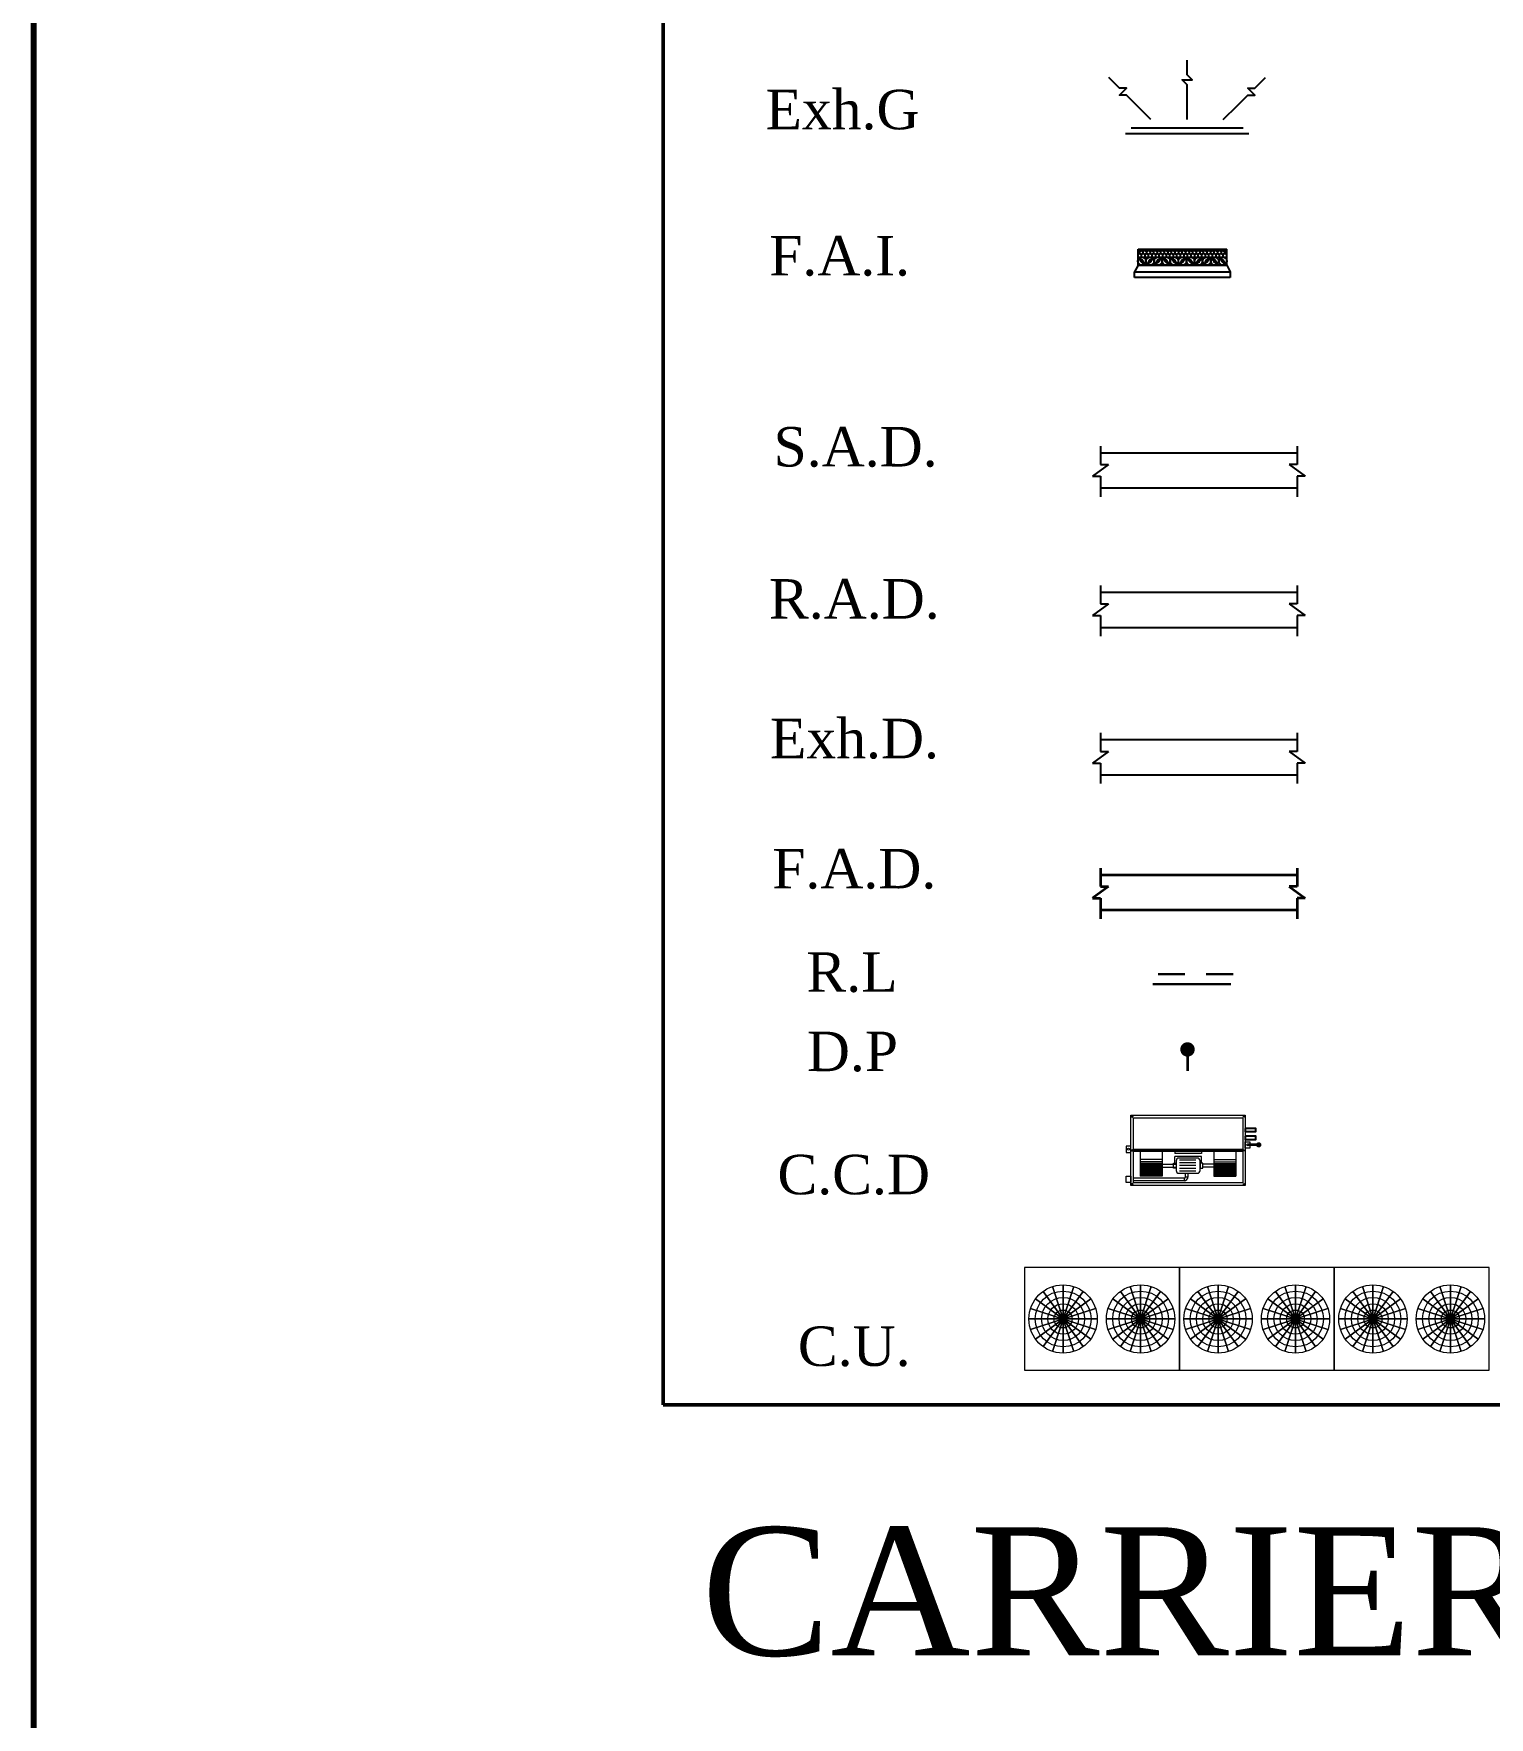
# Model space of a CAD drawing. Extents: x 847 to 949, y 444 to 823.
# Drawn here: x 926.77 to 933.58, y 487.11 to 495 of the extents above; entities that cross this region are included whole.
import ezdxf

# ---------------------------------------------------------------- set-up
doc = ezdxf.new("R2010")
doc.units = 0
doc.header["$MEASUREMENT"] = 0
for name, pattern in [('DASHDOT', [25.4, 12.7, -6.35, 0, -6.35]), ('DASHED', [19.05, 12.7, -6.35]), ('HIDDEN', [0.375, 0.25, -0.125]), ('HIDDEN-Z', [3, 2, -1])]:
    doc.linetypes.add(name, pattern=pattern)
doc.layers.get('0').update_dxf_attribs({"linetype": 'CONTINUOUS', "lineweight": 30})
for name, color, linetype in [('01_AC-EQUIP', 206, 'CONTINUOUS'), ('03_AC-S.DUCT', 5, 'CONTINUOUS'), ('04_AC-R.DUCT', 6, 'CONTINUOUS'), ('AC-GRILLES', 2, 'CONTINUOUS'), ('AC.EQUIPMENT', 31, 'CONTINUOUS'), ('M-CH-WP-R', 40, 'HIDDEN-Z'), ('M-CH-WP-S', 142, 'CONTINUOUS'), ('S-DUCT', 4, 'CONTINUOUS')]:
    doc.layers.add(name, color=color, linetype=linetype)
for name, color, linetype, lineweight in [('04-AC_F.A.DUCT', 4, 'CONTINUOUS', 35), ('A-SHEET-2', 1, 'CONTINUOUS', 50), ('AC-TEXT', 15, 'CONTINUOUS', 30), ('AC.REF(R). PIPING', 94, 'DASHED', 30), ('AC.REF(S). PIPING', 3, 'CONTINUOUS', 30), ('AREA', 42, 'CONTINUOUS', 18), ('UG-BORDER', 20, 'CONTINUOUS', 80), ('WIRRING', 252, 'CONTINUOUS', 13)]:
    doc.layers.add(name, color=color, linetype=linetype, lineweight=lineweight)
doc.styles.add('AC', font='romans.shx', dxfattribs={"height": 0.2})

# ---------------------------------------------------------------- blocks, each defined once
blk = doc.blocks.new('ARR03B')
at = {"color": 21}
blk.add_lwpolyline([(0, 0), (-2, 0), (-3.5, 0), (-4, 0.5), (-4, -0.5), (-4.5, 0), (-6, 0)], dxfattribs=at)
blk = doc.blocks.new('A$C41BB26E9')
at = {"layer": 'AC-GRILLES', "color": 6}
for p, q in [((-0.3, 0), (0.3, 0)), ((-0.33, -0.03), (0.33, -0.03))]:
    blk.add_line(p, q, dxfattribs=at)
at = {"layer": 'AC-GRILLES', "color": 6, "extrusion": (0, 0, -1)}
for p, xscale, yscale, zscale, rotation in [((0, 0.0469), -0.0531601422881067, 0.0531601422843551, -0.0531601422881067, 90), ((0.194, 0.0469), 0.0531601422881824, 0.0531601422881824, -0.0531601422850641, 225), ((-0.194, 0.0469), -0.0531601422881824, 0.0531601422843551, -0.0531601422881824, 134.9999999999999)]:
    blk.add_blockref('ARR03B', p, dxfattribs=dict(at, xscale=xscale, yscale=yscale, zscale=zscale, rotation=rotation))
blk = doc.blocks.new('A$C1B2736B6')
at = {"layer": 'S-DUCT', "lineweight": -2}
for points in [[(-0.3438, 0.0632, -0.070676), (-0.3505, 0.0738, -0.070676), (-0.34, 0.067, -0.226676), (-0.3365, 0.0658, -0.226676), (-0.3353, 0.0623, -0.070676), (-0.3286, 0.0518, -0.070676), (-0.3391, 0.0586, -0.477908)], [(-0.3042, 0.0632, -0.477908), (-0.3089, 0.0586, -0.070676), (-0.3195, 0.0518, -0.070676), (-0.3127, 0.0623, -0.477908), (-0.308, 0.067, -0.070676), (-0.2975, 0.0738, -0.070676)], [(-0.2731, 0.0632, -0.477908), (-0.2778, 0.0586, -0.070676), (-0.2884, 0.0518, -0.070676), (-0.2816, 0.0623, -0.477908), (-0.2769, 0.067, -0.070676), (-0.2664, 0.0738, -0.070676)], [(-0.2505, 0.0632, 0.477908), (-0.2458, 0.0586, 0.070676), (-0.2353, 0.0518, 0.070676), (-0.242, 0.0623, 0.477908), (-0.2467, 0.067, 0.070676), (-0.2573, 0.0738, 0.070676)], [(-0.2194, 0.0632, 0.477908), (-0.2147, 0.0586, 0.070676), (-0.2042, 0.0518, 0.070676), (-0.211, 0.0623, 0.477908), (-0.2157, 0.067, 0.070676), (-0.2262, 0.0738, 0.070676)], [(-0.1799, 0.0632, 0.070676), (-0.1731, 0.0738, 0.070676), (-0.1837, 0.067, 0.226676), (-0.1871, 0.0658, 0.226676), (-0.1884, 0.0623, 0.070676), (-0.1951, 0.0518, 0.070676), (-0.1846, 0.0586, 0.477908)], [(-0.1573, 0.0632, -0.070676), (-0.164, 0.0738, -0.070676), (-0.1535, 0.067, -0.226676), (-0.15, 0.0658, -0.226676), (-0.1488, 0.0623, -0.070676), (-0.142, 0.0518, -0.070676), (-0.1526, 0.0586, -0.477908)], [(-0.1177, 0.0632, -0.477908), (-0.1224, 0.0586, -0.070676), (-0.1329, 0.0518, -0.070676), (-0.1262, 0.0623, -0.477908), (-0.1215, 0.067, -0.070676), (-0.1109, 0.0738, -0.070676)], [(-0.0866, 0.0632, -0.477908), (-0.0913, 0.0586, -0.070676), (-0.1018, 0.0518, -0.070676), (-0.0951, 0.0623, -0.477908), (-0.0904, 0.067, -0.070676), (-0.0799, 0.0738, -0.070676)], [(-0.064, 0.0632, 0.477908), (-0.0593, 0.0586, 0.070676), (-0.0488, 0.0518, 0.070676), (-0.0555, 0.0623, 0.477908), (-0.0602, 0.067, 0.070676), (-0.0707, 0.0738, 0.070676)], [(-0.0329, 0.0632, 0.477908), (-0.0282, 0.0586, 0.070676), (-0.0177, 0.0518, 0.070676), (-0.0244, 0.0623, 0.477908), (-0.0291, 0.067, 0.070676), (-0.0397, 0.0738, 0.070676)]]:
    blk.add_hatch(color=4, dxfattribs=at).paths.add_polyline_path(points)
at = {"layer": 'S-DUCT', "color": 4}
for p, q in [((-0.3544, 0.0472), (-0.3544, 0.1088)), ((-0.3493, 0.0996), (-0.3544, 0.1025)), ((-0.3493, 0.0917), (-0.3544, 0.0888)), ((-0.3534, 0.0783), (-0.3544, 0.0789)), ((-0.3544, 0.0783), (-0.0131, 0.0783)), ((-0.3425, 0.1036), (-0.3493, 0.0996)), ((-0.3493, 0.0996), (-0.3493, 0.0917)), ((-0.3425, 0.0878), (-0.3493, 0.0917)), ((-0.3425, 0.0799), (-0.3453, 0.0783)), ((-0.3425, 0.1088), (-0.3425, 0.1036)), ((-0.3357, 0.0996), (-0.3425, 0.1036)), ((-0.3357, 0.0917), (-0.3425, 0.0878)), ((-0.3425, 0.0878), (-0.3425, 0.0799)), ((-0.3397, 0.0783), (-0.3425, 0.0799)), ((-0.3289, 0.1036), (-0.3357, 0.0996)), ((-0.3357, 0.0996), (-0.3357, 0.0917)), ((-0.3289, 0.0878), (-0.3357, 0.0917)), ((-0.3289, 0.0799), (-0.3316, 0.0783)), ((-0.3289, 0.1088), (-0.3289, 0.1036)), ((-0.322, 0.0996), (-0.3289, 0.1036)), ((-0.322, 0.0917), (-0.3289, 0.0878)), ((-0.3289, 0.0878), (-0.3289, 0.0799)), ((-0.3261, 0.0783), (-0.3289, 0.0799)), ((-0.3152, 0.1036), (-0.322, 0.0996)), ((-0.322, 0.0996), (-0.322, 0.0917)), ((-0.3152, 0.0878), (-0.322, 0.0917)), ((-0.3152, 0.0799), (-0.318, 0.0783)), ((-0.3152, 0.1088), (-0.3152, 0.1036)), ((-0.3084, 0.0996), (-0.3152, 0.1036)), ((-0.3084, 0.0917), (-0.3152, 0.0878)), ((-0.3152, 0.0878), (-0.3152, 0.0799)), ((-0.3125, 0.0783), (-0.3152, 0.0799)), ((-0.3016, 0.1036), (-0.3084, 0.0996)), ((-0.3084, 0.0996), (-0.3084, 0.0917)), ((-0.3016, 0.0878), (-0.3084, 0.0917)), ((-0.3016, 0.0799), (-0.3043, 0.0783)), ((-0.3016, 0.1088), (-0.3016, 0.1036)), ((-0.2948, 0.0996), (-0.3016, 0.1036)), ((-0.2948, 0.0917), (-0.3016, 0.0878)), ((-0.3016, 0.0878), (-0.3016, 0.0799)), ((-0.2988, 0.0783), (-0.3016, 0.0799)), ((-0.2879, 0.1036), (-0.2948, 0.0996)), ((-0.2948, 0.0996), (-0.2948, 0.0917)), ((-0.2879, 0.0878), (-0.2948, 0.0917)), ((-0.2879, 0.0799), (-0.2907, 0.0783)), ((-0.2879, 0.1088), (-0.2879, 0.1036)), ((-0.2811, 0.0996), (-0.2879, 0.1036)), ((-0.2811, 0.0917), (-0.2879, 0.0878)), ((-0.2879, 0.0878), (-0.2879, 0.0799)), ((-0.2852, 0.0783), (-0.2879, 0.0799)), ((-0.2743, 0.1036), (-0.2811, 0.0996)), ((-0.2811, 0.0996), (-0.2811, 0.0917)), ((-0.2743, 0.0878), (-0.2811, 0.0917)), ((-0.2743, 0.0799), (-0.2771, 0.0783)), ((-0.2743, 0.1088), (-0.2743, 0.1036)), ((-0.2675, 0.0996), (-0.2743, 0.1036)), ((-0.2675, 0.0917), (-0.2743, 0.0878)), ((-0.2743, 0.0878), (-0.2743, 0.0799)), ((-0.2715, 0.0783), (-0.2743, 0.0799)), ((-0.2607, 0.1036), (-0.2675, 0.0996)), ((-0.2675, 0.0996), (-0.2675, 0.0917)), ((-0.2607, 0.0878), (-0.2675, 0.0917)), ((-0.2607, 0.0799), (-0.2634, 0.0783)), ((-0.2607, 0.1088), (-0.2607, 0.1036)), ((-0.2538, 0.0996), (-0.2607, 0.1036)), ((-0.2538, 0.0917), (-0.2607, 0.0878)), ((-0.2607, 0.0878), (-0.2607, 0.0799)), ((-0.2579, 0.0783), (-0.2607, 0.0799)), ((-0.247, 0.1036), (-0.2538, 0.0996)), ((-0.2538, 0.0996), (-0.2538, 0.0917)), ((-0.247, 0.0878), (-0.2538, 0.0917)), ((-0.247, 0.0799), (-0.2498, 0.0783)), ((-0.247, 0.1088), (-0.247, 0.1036)), ((-0.2402, 0.0996), (-0.247, 0.1036)), ((-0.2402, 0.0917), (-0.247, 0.0878)), ((-0.247, 0.0878), (-0.247, 0.0799)), ((-0.2443, 0.0783), (-0.247, 0.0799)), ((-0.2334, 0.1036), (-0.2402, 0.0996)), ((-0.2402, 0.0996), (-0.2402, 0.0917)), ((-0.2334, 0.0878), (-0.2402, 0.0917)), ((-0.2334, 0.0799), (-0.2361, 0.0783)), ((-0.2334, 0.1088), (-0.2334, 0.1036)), ((-0.2266, 0.0996), (-0.2334, 0.1036)), ((-0.2266, 0.0917), (-0.2334, 0.0878)), ((-0.2334, 0.0878), (-0.2334, 0.0799)), ((-0.2306, 0.0783), (-0.2334, 0.0799)), ((-0.2197, 0.1036), (-0.2266, 0.0996)), ((-0.2266, 0.0996), (-0.2266, 0.0917)), ((-0.2197, 0.0878), (-0.2266, 0.0917)), ((-0.2197, 0.0799), (-0.2225, 0.0783)), ((-0.2197, 0.1088), (-0.2197, 0.1036)), ((-0.2129, 0.0996), (-0.2197, 0.1036)), ((-0.2129, 0.0917), (-0.2197, 0.0878)), ((-0.2197, 0.0878), (-0.2197, 0.0799)), ((-0.217, 0.0783), (-0.2197, 0.0799)), ((-0.2061, 0.1036), (-0.2129, 0.0996)), ((-0.2129, 0.0996), (-0.2129, 0.0917)), ((-0.2061, 0.0878), (-0.2129, 0.0917)), ((-0.2061, 0.0799), (-0.2089, 0.0783)), ((-0.2061, 0.1088), (-0.2061, 0.1036)), ((-0.1993, 0.0996), (-0.2061, 0.1036)), ((-0.1993, 0.0917), (-0.2061, 0.0878)), ((-0.2061, 0.0878), (-0.2061, 0.0799)), ((-0.2033, 0.0783), (-0.2061, 0.0799)), ((-0.1925, 0.1036), (-0.1993, 0.0996)), ((-0.1993, 0.0996), (-0.1993, 0.0917)), ((-0.1925, 0.0878), (-0.1993, 0.0917)), ((-0.1925, 0.0799), (-0.1952, 0.0783)), ((-0.1925, 0.1088), (-0.1925, 0.1036)), ((-0.1856, 0.0996), (-0.1925, 0.1036)), ((-0.1856, 0.0917), (-0.1925, 0.0878)), ((-0.1925, 0.0878), (-0.1925, 0.0799)), ((-0.1897, 0.0783), (-0.1925, 0.0799)), ((-0.1788, 0.1036), (-0.1856, 0.0996)), ((-0.1856, 0.0996), (-0.1856, 0.0917)), ((-0.1788, 0.0878), (-0.1856, 0.0917)), ((-0.1788, 0.0799), (-0.1816, 0.0783)), ((-0.1788, 0.1088), (-0.1788, 0.1036)), ((-0.172, 0.0996), (-0.1788, 0.1036)), ((-0.172, 0.0917), (-0.1788, 0.0878)), ((-0.1788, 0.0878), (-0.1788, 0.0799)), ((-0.1761, 0.0783), (-0.1788, 0.0799)), ((-0.1652, 0.1036), (-0.172, 0.0996)), ((-0.172, 0.0996), (-0.172, 0.0917)), ((-0.1652, 0.0878), (-0.172, 0.0917)), ((-0.1652, 0.0799), (-0.1679, 0.0783)), ((-0.1652, 0.1088), (-0.1652, 0.1036)), ((-0.1584, 0.0996), (-0.1652, 0.1036)), ((-0.1584, 0.0917), (-0.1652, 0.0878)), ((-0.1652, 0.0878), (-0.1652, 0.0799)), ((-0.1624, 0.0783), (-0.1652, 0.0799)), ((-0.1515, 0.1036), (-0.1584, 0.0996)), ((-0.1584, 0.0996), (-0.1584, 0.0917)), ((-0.1515, 0.0878), (-0.1584, 0.0917)), ((-0.1515, 0.0799), (-0.1543, 0.0783)), ((-0.1515, 0.1088), (-0.1515, 0.1036)), ((-0.1447, 0.0996), (-0.1515, 0.1036)), ((-0.1447, 0.0917), (-0.1515, 0.0878)), ((-0.1515, 0.0878), (-0.1515, 0.0799)), ((-0.1488, 0.0783), (-0.1515, 0.0799)), ((-0.1379, 0.1036), (-0.1447, 0.0996)), ((-0.1447, 0.0996), (-0.1447, 0.0917)), ((-0.1379, 0.0878), (-0.1447, 0.0917)), ((-0.1379, 0.0799), (-0.1407, 0.0783)), ((-0.1379, 0.1088), (-0.1379, 0.1036)), ((-0.1311, 0.0996), (-0.1379, 0.1036)), ((-0.1311, 0.0917), (-0.1379, 0.0878)), ((-0.1379, 0.0878), (-0.1379, 0.0799)), ((-0.1351, 0.0783), (-0.1379, 0.0799)), ((-0.1243, 0.1036), (-0.1311, 0.0996)), ((-0.1311, 0.0996), (-0.1311, 0.0917)), ((-0.1243, 0.0878), (-0.1311, 0.0917)), ((-0.1243, 0.0799), (-0.127, 0.0783)), ((-0.1243, 0.1088), (-0.1243, 0.1036)), ((-0.1174, 0.0996), (-0.1243, 0.1036)), ((-0.1174, 0.0917), (-0.1243, 0.0878)), ((-0.1243, 0.0878), (-0.1243, 0.0799)), ((-0.1215, 0.0783), (-0.1243, 0.0799)), ((-0.1106, 0.1036), (-0.1174, 0.0996)), ((-0.1174, 0.0996), (-0.1174, 0.0917)), ((-0.1106, 0.0878), (-0.1174, 0.0917)), ((-0.1106, 0.0799), (-0.1134, 0.0783)), ((-0.1106, 0.1088), (-0.1106, 0.1036)), ((-0.1038, 0.0996), (-0.1106, 0.1036)), ((-0.1038, 0.0917), (-0.1106, 0.0878)), ((-0.1106, 0.0878), (-0.1106, 0.0799)), ((-0.1079, 0.0783), (-0.1106, 0.0799)), ((-0.097, 0.1036), (-0.1038, 0.0996)), ((-0.1038, 0.0996), (-0.1038, 0.0917)), ((-0.097, 0.0878), (-0.1038, 0.0917)), ((-0.097, 0.0799), (-0.0997, 0.0783)), ((-0.097, 0.1088), (-0.097, 0.1036)), ((-0.0902, 0.0996), (-0.097, 0.1036)), ((-0.0902, 0.0917), (-0.097, 0.0878)), ((-0.097, 0.0878), (-0.097, 0.0799)), ((-0.0942, 0.0783), (-0.097, 0.0799)), ((-0.0833, 0.1036), (-0.0902, 0.0996)), ((-0.0902, 0.0996), (-0.0902, 0.0917)), ((-0.0833, 0.0878), (-0.0902, 0.0917)), ((-0.0833, 0.0799), (-0.0861, 0.0783)), ((-0.0833, 0.1088), (-0.0833, 0.1036)), ((-0.0765, 0.0996), (-0.0833, 0.1036)), ((-0.0765, 0.0917), (-0.0833, 0.0878)), ((-0.0833, 0.0878), (-0.0833, 0.0799)), ((-0.0806, 0.0783), (-0.0833, 0.0799)), ((-0.0697, 0.1036), (-0.0765, 0.0996)), ((-0.0765, 0.0996), (-0.0765, 0.0917)), ((-0.0697, 0.0878), (-0.0765, 0.0917)), ((-0.0697, 0.0799), (-0.0725, 0.0783)), ((-0.0697, 0.1088), (-0.0697, 0.1036)), ((-0.0629, 0.0996), (-0.0697, 0.1036)), ((-0.0629, 0.0917), (-0.0697, 0.0878)), ((-0.0697, 0.0878), (-0.0697, 0.0799)), ((-0.0669, 0.0783), (-0.0697, 0.0799)), ((-0.0561, 0.1036), (-0.0629, 0.0996)), ((-0.0629, 0.0996), (-0.0629, 0.0917)), ((-0.0561, 0.0878), (-0.0629, 0.0917)), ((-0.0561, 0.0799), (-0.0588, 0.0783)), ((-0.0561, 0.1088), (-0.0561, 0.1036)), ((-0.0492, 0.0996), (-0.0561, 0.1036)), ((-0.0492, 0.0917), (-0.0561, 0.0878)), ((-0.0561, 0.0878), (-0.0561, 0.0799)), ((-0.0533, 0.0783), (-0.0561, 0.0799)), ((-0.0424, 0.1036), (-0.0492, 0.0996)), ((-0.0492, 0.0996), (-0.0492, 0.0917)), ((-0.0424, 0.0878), (-0.0492, 0.0917)), ((-0.0424, 0.0799), (-0.0452, 0.0783)), ((-0.0424, 0.1088), (-0.0424, 0.1036)), ((-0.0356, 0.0996), (-0.0424, 0.1036)), ((-0.0356, 0.0917), (-0.0424, 0.0878)), ((-0.0424, 0.0878), (-0.0424, 0.0799)), ((-0.0397, 0.0783), (-0.0424, 0.0799)), ((-0.0288, 0.1036), (-0.0356, 0.0996)), ((-0.0356, 0.0996), (-0.0356, 0.0917)), ((-0.0288, 0.0878), (-0.0356, 0.0917)), ((-0.0288, 0.0799), (-0.0315, 0.0783)), ((-0.0288, 0.1088), (-0.0288, 0.1036)), ((-0.022, 0.0996), (-0.0288, 0.1036)), ((-0.022, 0.0917), (-0.0288, 0.0878)), ((-0.0288, 0.0878), (-0.0288, 0.0799)), ((-0.026, 0.0783), (-0.0288, 0.0799)), ((-0.0151, 0.1036), (-0.022, 0.0996)), ((-0.022, 0.0996), (-0.022, 0.0917)), ((-0.0151, 0.0878), (-0.022, 0.0917)), ((-0.0151, 0.0799), (-0.0179, 0.0783)), ((-0.0151, 0.1088), (-0.0151, 0.1036)), ((-0.0131, 0.1024), (-0.0151, 0.1036)), ((-0.0131, 0.089), (-0.0151, 0.0878)), ((-0.0151, 0.0878), (-0.0151, 0.0799)), ((-0.0131, 0.0788), (-0.0151, 0.0799)), ((-0.0131, 0.0472), (-0.0131, 0.1088)), ((-0.3544, 0.0472), (-0.3675, 0.021)), ((-0.3675, 0), (-0.3675, 0.021)), ((-0.3675, 0.021), (0, 0.021)), ((0, 0), (-0.3675, 0)), ((-0.0131, 0.0472), (-0.3544, 0.0472)), ((-0.0131, 0.0472), (0, 0.021)), ((0, 0.021), (0, 0))]:
    blk.add_line(p, q, dxfattribs=at)
at = {"layer": 'S-DUCT', "color": 4, "lineweight": -2}
for p, q in [((-0.3544, 0.1088), (-0.0131, 0.1088)), ((-0.3544, 0.0783), (-0.0137, 0.0783)), ((-0.3544, 0.0472), (-0.0137, 0.0472)), ((-0.2002, 0.0472), (-0.0137, 0.0472))]:
    blk.add_line(p, q, dxfattribs=at)
at = {"layer": 'S-DUCT', "color": 4, "lineweight": -2, "ltscale": 0.2}
for p, q in [((-0.1997, 0.0472), (-0.3544, 0.0472)), ((-0.0137, 0.0472), (-0.2002, 0.0472)), ((-0.0137, 0.0472), (-0.2002, 0.0472))]:
    blk.add_line(p, q, dxfattribs=at)
at = {"layer": 'S-DUCT', "color": 4, "lineweight": -2}
for centre in [(-0.3396, 0.0628), (-0.3085, 0.0628), (-0.2774, 0.0628), (-0.2463, 0.0628), (-0.2152, 0.0628), (-0.1841, 0.0628), (-0.153, 0.0628), (-0.1219, 0.0628), (-0.0908, 0.0628), (-0.0598, 0.0628), (-0.0287, 0.0628)]:
    blk.add_circle(centre, 0.0155, dxfattribs=at)
for centre, radius, start, end in [((-0.3101, 0.0923), 0.0445, 204.54997, 220.72086), ((-0.369, 0.0333), 0.0445, 49.27914, 65.45003), ((-0.3396, 0.0628), 0.00427, 353.91298, 96.08702), ((-0.3085, 0.0628), 0.00427, 83.91298, 186.08702), ((-0.279, 0.0333), 0.0445, 114.54997, 130.72086), ((-0.3379, 0.0923), 0.0445, 319.27914, 335.45003), ((-0.2774, 0.0628), 0.00427, 83.91298, 186.08702), ((-0.2479, 0.0333), 0.0445, 114.54997, 130.72086), ((-0.3069, 0.0923), 0.0445, 319.27914, 335.45003), ((-0.2758, 0.0333), 0.0445, 49.27914, 65.45003), ((-0.2168, 0.0923), 0.0445, 204.54997, 220.72086), ((-0.2463, 0.0628), 0.00427, 353.91298, 96.08702), ((-0.2447, 0.0333), 0.0445, 49.27914, 65.45003), ((-0.1857, 0.0923), 0.0445, 204.54997, 220.72086), ((-0.2152, 0.0628), 0.00427, 353.91298, 96.08702), ((-0.1841, 0.0628), 0.00427, 83.91298, 186.08702), ((-0.1546, 0.0333), 0.0445, 114.54997, 130.72086), ((-0.2136, 0.0923), 0.0445, 319.27914, 335.45003), ((-0.1235, 0.0923), 0.0445, 204.54997, 220.72086), ((-0.1825, 0.0333), 0.0445, 49.27914, 65.45003), ((-0.153, 0.0628), 0.00427, 353.91298, 96.08702), ((-0.1219, 0.0628), 0.00427, 83.91298, 186.08702), ((-0.0925, 0.0333), 0.0445, 114.54997, 130.72086), ((-0.1514, 0.0923), 0.0445, 319.27914, 335.45003), ((-0.0908, 0.0628), 0.00427, 83.91298, 186.08702), ((-0.0614, 0.0333), 0.0445, 114.54997, 130.72086), ((-0.1203, 0.0923), 0.0445, 319.27914, 335.45003), ((-0.0892, 0.0333), 0.0445, 49.27914, 65.45003), ((-0.0303, 0.0923), 0.0445, 204.54997, 220.72086), ((-0.0598, 0.0628), 0.00427, 353.91298, 96.08702), ((-0.0581, 0.0333), 0.0445, 49.27914, 65.45003), ((0.0008, 0.0923), 0.0445, 204.54997, 220.72086), ((-0.0287, 0.0628), 0.00427, 353.91298, 96.08702), ((-0.3396, 0.0628), 0.00427, 173.91298, 276.08702), ((-0.3101, 0.0923), 0.0445, 229.27914, 245.45003), ((-0.369, 0.0333), 0.0445, 24.54997, 40.72086), ((-0.279, 0.0333), 0.0445, 139.27914, 155.45003), ((-0.3379, 0.0923), 0.0445, 294.54997, 310.72086), ((-0.3085, 0.0628), 0.00427, 263.91298, 6.08702), ((-0.2479, 0.0333), 0.0445, 139.27914, 155.45003), ((-0.3069, 0.0923), 0.0445, 294.54997, 310.72086), ((-0.2774, 0.0628), 0.00427, 263.91298, 6.08702), ((-0.2463, 0.0628), 0.00427, 173.91298, 276.08702), ((-0.2168, 0.0923), 0.0445, 229.27914, 245.45003), ((-0.2758, 0.0333), 0.0445, 24.54997, 40.72086), ((-0.2152, 0.0628), 0.00427, 173.91298, 276.08702), ((-0.1857, 0.0923), 0.0445, 229.27914, 245.45003), ((-0.2447, 0.0333), 0.0445, 24.54997, 40.72086), ((-0.1546, 0.0333), 0.0445, 139.27914, 155.45003), ((-0.2136, 0.0923), 0.0445, 294.54997, 310.72086), ((-0.1841, 0.0628), 0.00427, 263.91298, 6.08702), ((-0.153, 0.0628), 0.00427, 173.91298, 276.08702), ((-0.1235, 0.0923), 0.0445, 229.27914, 245.45003), ((-0.1825, 0.0333), 0.0445, 24.54997, 40.72086), ((-0.0925, 0.0333), 0.0445, 139.27914, 155.45003), ((-0.1514, 0.0923), 0.0445, 294.54997, 310.72086), ((-0.1219, 0.0628), 0.00427, 263.91298, 6.08702), ((-0.0614, 0.0333), 0.0445, 139.27914, 155.45003), ((-0.1203, 0.0923), 0.0445, 294.54997, 310.72086), ((-0.0908, 0.0628), 0.00427, 263.91298, 6.08702), ((-0.0598, 0.0628), 0.00427, 173.91298, 276.08702), ((-0.0303, 0.0923), 0.0445, 229.27914, 245.45003), ((-0.0892, 0.0333), 0.0445, 24.54997, 40.72086), ((-0.0287, 0.0628), 0.00427, 173.91298, 276.08702), ((0.0008, 0.0923), 0.0445, 229.27914, 245.45003), ((-0.0581, 0.0333), 0.0445, 24.54997, 40.72086)]:
    blk.add_arc(centre, radius, start, end, dxfattribs=at)
blk = doc.blocks.new('A$C79D946D2')
at = {"layer": '01_AC-EQUIP', "color": 1, "lineweight": 20}
for p, q in [((0.071, 0.696), (0.05, 0.696)), ((0.06, 0.703), (0.06, 0.689)), ((1.175, 0.696), (1.196, 0.696)), ((1.186, 0.703), (1.186, 0.689)), ((1.199, 0.355), (0.046, 0.355)), ((0.071, 0.355), (0.05, 0.355)), ((0.06, 0.362), (0.06, 0.348)), ((1.173, 0.365), (0.073, 0.365)), ((1.173, 0.345), (0.073, 0.345)), ((0.142, 0.345), (0.142, 0.094)), ((0.363, 0.345), (0.363, 0.094)), ((0.49, 0.345), (0.49, 0.324)), ((0.757, 0.345), (0.757, 0.324)), ((0.882, 0.345), (0.882, 0.094)), ((1.104, 0.345), (1.104, 0.094)), ((1.175, 0.355), (1.196, 0.355)), ((1.186, 0.362), (1.186, 0.348)), ((0.363, 0.262), (0.142, 0.262)), ((0.363, 0.241), (0.142, 0.241)), ((0.363, 0.224), (0.142, 0.224)), ((0.363, 0.213), (0.142, 0.213)), ((0.363, 0.203), (0.142, 0.203)), ((0.363, 0.192), (0.142, 0.192)), ((0.363, 0.183), (0.142, 0.183)), ((0.363, 0.175), (0.142, 0.175)), ((0.363, 0.215), (0.503, 0.215)), ((0.363, 0.187), (0.503, 0.187)), ((0.757, 0.324), (0.49, 0.324)), ((0.757, 0.295), (0.49, 0.295)), ((0.49, 0.227), (0.49, 0.295)), ((0.536, 0.261), (0.7, 0.261)), ((0.536, 0.233), (0.7, 0.233)), ((0.536, 0.205), (0.7, 0.205)), ((0.536, 0.177), (0.7, 0.177)), ((0.757, 0.227), (0.757, 0.295)), ((0.882, 0.215), (0.77, 0.215)), ((0.882, 0.187), (0.77, 0.187)), ((0.882, 0.262), (1.104, 0.262)), ((0.882, 0.241), (1.104, 0.241)), ((0.882, 0.224), (1.104, 0.224)), ((0.882, 0.213), (1.104, 0.213)), ((0.882, 0.203), (1.104, 0.203)), ((0.882, 0.192), (1.104, 0.192)), ((0.882, 0.183), (1.104, 0.183)), ((0.882, 0.175), (1.104, 0.175)), ((0.046, 0.076), (0.046, 0.076)), ((0.046, 0.048), (0.046, 0.048)), ((0.071, 0.016), (0.05, 0.016)), ((0.06, 0.023), (0.06, 0.009)), ((0.582, 0.076), (0.073, 0.076)), ((0.582, 0.048), (0.073, 0.048)), ((0.363, 0.165), (0.142, 0.165)), ((0.363, 0.154), (0.142, 0.154)), ((0.363, 0.144), (0.142, 0.144)), ((0.363, 0.135), (0.142, 0.135)), ((0.363, 0.127), (0.142, 0.127)), ((0.363, 0.12), (0.142, 0.12)), ((0.363, 0.115), (0.142, 0.115)), ((0.363, 0.11), (0.142, 0.11)), ((0.363, 0.107), (0.142, 0.107)), ((0.363, 0.103), (0.142, 0.103)), ((0.363, 0.1), (0.142, 0.1)), ((0.363, 0.098), (0.142, 0.098)), ((0.363, 0.094), (0.142, 0.094)), ((0.536, 0.149), (0.7, 0.149)), ((0.582, 0.076), (0.582, 0.048)), ((0.596, 0.09), (0.596, 0.124)), ((0.596, 0.09), (0.624, 0.09)), ((0.624, 0.09), (0.624, 0.124)), ((0.882, 0.165), (1.104, 0.165)), ((0.882, 0.154), (1.104, 0.154)), ((0.882, 0.144), (1.104, 0.144)), ((0.882, 0.135), (1.104, 0.135)), ((0.882, 0.127), (1.104, 0.127)), ((0.882, 0.12), (1.104, 0.12)), ((0.882, 0.115), (1.104, 0.115)), ((0.882, 0.11), (1.104, 0.11)), ((0.882, 0.107), (1.104, 0.107)), ((0.882, 0.103), (1.104, 0.103)), ((0.882, 0.1), (1.104, 0.1)), ((0.882, 0.098), (1.104, 0.098)), ((0.882, 0.094), (1.104, 0.094)), ((1.175, 0.016), (1.196, 0.016)), ((1.186, 0.023), (1.186, 0.009))]:
    blk.add_line(p, q, dxfattribs=at)
at = {"layer": '01_AC-EQUIP', "color": 1, "linetype": 'DASHDOT', "lineweight": 20}
for p, q in [((0.363, 0.175), (0.142, 0.175)), ((0.882, 0.175), (1.104, 0.175))]:
    blk.add_line(p, q, dxfattribs=at)
at = {"layer": '01_AC-EQUIP', "color": 1, "lineweight": 20}
for points in [[(1.199, 0.71), (1.199, 0), (0.046, 0), (0.046, 0.71)], [(0.046, 0.365), (0.046, 0.71), (1.199, 0.71), (1.199, 0.365)], [(0.073, 0.365), (0.073, 0.684), (1.173, 0.684), (1.173, 0.365)], [(1.173, 0.345), (1.173, 0.027), (0.073, 0.027), (0.073, 0.345)]]:
    blk.add_lwpolyline(points, dxfattribs=at)
for points in [[(0, 0.335), (0.046, 0.335), (0.046, 0.398), (0, 0.398)], [(1.246, 0.378), (1.199, 0.378), (1.199, 0.441), (1.246, 0.441)], [(0.503, 0.175), (0.477, 0.175), (0.477, 0.227), (0.503, 0.227)], [(0.744, 0.175), (0.77, 0.175), (0.77, 0.227), (0.744, 0.227)], [(0, 0.095), (0.046, 0.095), (0.046, 0.032), (0, 0.032)]]:
    blk.add_lwpolyline(points, close=True, dxfattribs=at)
blk.add_lwpolyline([(0.531, 0.124), (0.716, 0.124, 0.414214), (0.744, 0.152), (0.744, 0.25, 0.414214), (0.716, 0.278), (0.531, 0.278, 0.414214), (0.503, 0.25), (0.503, 0.152, 0.414214)], format="xyb", close=True, dxfattribs=at)
for centre in [(0.023, 0.368), (1.223, 0.411)]:
    blk.add_circle(centre, 0.0098, dxfattribs=at)
for radius in [0.014, 0.042]:
    blk.add_arc((0.582, 0.09), radius, 270.0006, 0.0006, dxfattribs=at)
at = {"layer": '01_AC-EQUIP', "color": 1, "lineweight": 20, "extrusion": (0, 0, -1)}
for centre, major_axis, start_param, end_param in [((0.06, 0.696), (0.00835, 0), 4.712389, 10.995574), ((0.06, 0.696), (0.00474, 0), -1.570796, 4.712389), ((0.06, 0.355), (0.00835, 0), 4.712389, 10.995574), ((0.06, 0.355), (0.00474, 0), -1.570796, 4.712389), ((0.06, 0.016), (0.00835, 0), 4.712389, 10.995574), ((0.06, 0.016), (0.00474, 0), -1.570796, 4.712389)]:
    blk.add_ellipse(centre, major_axis=major_axis, ratio=0.646018, start_param=start_param, end_param=end_param, dxfattribs=at)
at = {"layer": '01_AC-EQUIP', "color": 1, "lineweight": 20}
for centre, major_axis, start_param, end_param in [((1.186, 0.696), (-0.00835, 0), 4.712389, 10.995574), ((1.186, 0.696), (-0.00474, 0), -1.570796, 4.712389), ((1.186, 0.355), (-0.00835, 0), 4.712389, 10.995574), ((1.186, 0.355), (-0.00474, 0), -1.570796, 4.712389), ((1.186, 0.016), (-0.00835, 0), 4.712389, 10.995574), ((1.186, 0.016), (-0.00474, 0), -1.570796, 4.712389)]:
    blk.add_ellipse(centre, major_axis=major_axis, ratio=0.646018, start_param=start_param, end_param=end_param, dxfattribs=at)
at = {"layer": '04-AC_F.A.DUCT', "color": 4}
blk.add_line((1.334, 0.411), (1.223, 0.411), dxfattribs=at)
at = {"layer": '04-AC_F.A.DUCT', "color": 4, "const_width": 0.0265}
blk.add_lwpolyline([(1.332, 0.424, 1), (1.337, 0.398, 1)], format="xyb", close=True, dxfattribs=at)
at = {"layer": 'M-CH-WP-R', "color": 6, "linetype": 'ByBlock', "ltscale": 1.5}
blk.add_lwpolyline([(1.199, 0.577), (1.199, 0.545), (1.305, 0.545), (1.305, 0.577)], close=True, dxfattribs=at)
at = {"layer": 'M-CH-WP-S', "color": 5, "linetype": 'ByBlock', "ltscale": 1.5}
blk.add_lwpolyline([(1.199, 0.498), (1.199, 0.466), (1.305, 0.466), (1.305, 0.498)], close=True, dxfattribs=at)
blk = doc.blocks.new('WEWE')
at = {"layer": '04-AC_F.A.DUCT', "lineweight": 0}
for p, q in [((1045.721, -331.493), (1045.721, -332.191)), ((1045.721, -332.191), (1045.721, -331.493)), ((1046.003, -331.637), (1045.438, -332.047)), ((1046.003, -332.047), (1045.438, -331.637)), ((1045.438, -332.047), (1046.003, -331.637)), ((1045.438, -331.637), (1046.003, -332.047)), ((1045.926, -331.56), (1045.516, -332.124)), ((1045.926, -332.124), (1045.516, -331.56)), ((1045.516, -332.124), (1045.926, -331.56)), ((1045.516, -331.56), (1045.926, -332.124)), ((1045.829, -331.51), (1045.613, -332.174)), ((1045.829, -332.174), (1045.613, -331.51)), ((1045.613, -332.174), (1045.829, -331.51)), ((1045.613, -331.51), (1045.829, -332.174)), ((1046.07, -331.842), (1045.372, -331.842)), ((1045.372, -331.842), (1046.07, -331.842)), ((1046.053, -331.734), (1045.389, -331.95)), ((1046.053, -331.95), (1045.389, -331.734)), ((1045.389, -331.95), (1046.053, -331.734)), ((1045.389, -331.734), (1046.053, -331.95))]:
    blk.add_line(p, q, dxfattribs=at)
for radius in [0.349, 0.285, 0.22, 0.156, 0.0916, 0.0273]:
    blk.add_circle((1045.721, -331.842), radius, dxfattribs=at)
blk = doc.blocks.new('SSF')
at = {"layer": 'WIRRING', "color": 3, "ltscale": 0.02}
blk.add_lwpolyline([(1050.662, -334.494), (1049.212, -334.494), (1049.212, -335.454), (1050.662, -335.454)], close=True, dxfattribs=at)
at = {"layer": 'AREA', "color": 34, "xscale": 0.9159688019650049, "yscale": 0.9159688019650049, "zscale": 0.9159688019650049}
for p in [(91.726, -31.018), (92.451, -31.018)]:
    blk.add_blockref('WEWE', p, dxfattribs=at)
blk = doc.blocks.new('eddddddddddddddddddddd')
at = {"layer": 'AC.REF(S). PIPING'}
for p in [(-155.936, 698.201, -0.027), (-154.486, 698.201, -0.027), (-153.036, 698.201, -0.027)]:
    blk.add_blockref('SSF', p, dxfattribs=at)

msp = doc.modelspace()

# ---------------------------------------------------------------- linework, layer by layer
at = {"layer": '03_AC-S.DUCT'}
for p, q in [((931.7601, 493.0661), (931.7601, 492.9802)), ((932.6804, 493.0661), (932.6804, 492.9802)), ((931.7601, 493.0352), (932.6804, 493.0352)), ((931.7976, 492.9802), (931.7226, 492.9252)), ((931.7226, 492.9252), (931.7601, 492.9252)), ((931.7601, 492.9802), (931.7976, 492.9802)), ((931.7601, 492.9252), (931.7601, 492.8289)), ((932.6804, 492.9802), (932.6429, 492.9802)), ((932.6429, 492.9802), (932.718, 492.9252)), ((932.6804, 492.9252), (932.6804, 492.8289)), ((932.718, 492.9252), (932.6804, 492.9252)), ((931.7601, 492.8703), (932.6804, 492.8703))]:
    msp.add_line(p, q, dxfattribs=at)
at = {"layer": '04-AC_F.A.DUCT'}
for p, q in [((931.7601, 491.0906), (931.7601, 491.0047)), ((931.7601, 491.0597), (932.6804, 491.0597)), ((932.6804, 491.0906), (932.6804, 491.0047)), ((931.7976, 491.0047), (931.7226, 490.9497)), ((931.7226, 490.9497), (931.7601, 490.9497)), ((931.7601, 491.0047), (931.7976, 491.0047)), ((931.7601, 490.9497), (931.7601, 490.8534)), ((932.6804, 491.0047), (932.6429, 491.0047)), ((932.6429, 491.0047), (932.718, 490.9497)), ((932.6804, 490.9497), (932.6804, 490.8534)), ((932.718, 490.9497), (932.6804, 490.9497)), ((931.7601, 490.8948), (932.6804, 490.8948))]:
    msp.add_line(p, q, dxfattribs=at)
at = {"layer": '04-AC_F.A.DUCT', "color": 51}
msp.add_line((932.1673, 490.2416), (932.1673, 490.1417), dxfattribs=at)
at = {"layer": '04-AC_F.A.DUCT', "color": 51, "const_width": 0.0337}
msp.add_lwpolyline([(932.1673, 490.2584, 1), (932.1673, 490.2247, 1)], format="xyb", close=True, dxfattribs=at)
at = {"layer": '04_AC-R.DUCT', "color": 6}
for p, q in [((931.7601, 492.4134), (931.7601, 492.3276)), ((931.7601, 492.3826), (932.6804, 492.3826)), ((932.6804, 492.4134), (932.6804, 492.3276)), ((931.7976, 492.3276), (931.7226, 492.2726)), ((931.7601, 492.3276), (931.7976, 492.3276)), ((932.6804, 492.3276), (932.6429, 492.3276)), ((932.6429, 492.3276), (932.718, 492.2726)), ((931.7226, 492.2726), (931.7601, 492.2726)), ((931.7601, 492.2726), (931.7601, 492.1763)), ((931.7601, 492.2176), (932.6804, 492.2176)), ((932.6804, 492.2726), (932.6804, 492.1763)), ((932.718, 492.2726), (932.6804, 492.2726))]:
    msp.add_line(p, q, dxfattribs=at)
at = {"layer": '04_AC-R.DUCT', "color": 1}
for p, q in [((931.7601, 491.7232), (931.7601, 491.6373)), ((931.7601, 491.6923), (932.6804, 491.6923)), ((932.6804, 491.7232), (932.6804, 491.6373)), ((931.7976, 491.6373), (931.7226, 491.5823)), ((931.7226, 491.5823), (931.7601, 491.5823)), ((931.7601, 491.6373), (931.7976, 491.6373)), ((931.7601, 491.5823), (931.7601, 491.486)), ((932.6804, 491.6373), (932.6429, 491.6373)), ((932.6429, 491.6373), (932.718, 491.5823)), ((932.6804, 491.5823), (932.6804, 491.486)), ((932.718, 491.5823), (932.6804, 491.5823)), ((931.7601, 491.5274), (932.6804, 491.5274))]:
    msp.add_line(p, q, dxfattribs=at)
at = {"layer": 'A-SHEET-2', "color": 7, "linetype": 'ByBlock', "ltscale": 0.05}
msp.add_lwpolyline([(929.7141, 488.5771), (940.5568, 488.5771), (940.5568, 506.8113), (929.7141, 506.8113)], close=True, dxfattribs=at)
at = {"layer": 'AC.REF(R). PIPING', "linetype": 'HIDDEN', "ltscale": 0.5}
msp.add_line((932.3803, 490.5945), (932.0056, 490.5945), dxfattribs=at)
at = {"layer": 'AC.REF(S). PIPING'}
msp.add_line((932.3703, 490.5465), (932.0056, 490.5465), dxfattribs=at)
at = {"layer": 'UG-BORDER', "color": 7}
msp.add_line((926.7679, 444.3092), (926.7679, 510.2003), dxfattribs=at)

# ---------------------------------------------------------------- block references
at = {"layer": '01_AC-EQUIP', "linetype": 'Continuous', "xscale": 0.4647887323999384, "yscale": 0.4647887323999384, "zscale": 0.4647887323999384}
msp.add_blockref('A$C79D946D2', (931.8805, 489.6039), dxfattribs=at)
at = {"layer": '01_AC-EQUIP', "color": 1, "lineweight": 20, "xscale": 0.5, "yscale": 0.5, "zscale": 0.5}
msp.add_blockref('eddddddddddddddddddddd', (484.7663, 307.3665, 0.0134), dxfattribs=at)
at = {"layer": 'AC-GRILLES', "xscale": -0.873477377190648, "yscale": 0.873477377190648, "zscale": 0.873477377190576}
msp.add_blockref('A$C41BB26E9', (932.1655, 494.5542), dxfattribs=at)
at = {"layer": 'AC.EQUIPMENT', "xscale": 1.218702918254624, "yscale": 1.218702918254624, "zscale": 1.218702918254624}
msp.add_blockref('A$C1B2736B6', (932.3677, 493.856), dxfattribs=at)

# ---------------------------------------------------------------- texts
at = {"layer": 'A-SHEET-2', "ltscale": 0.05, "char_height": 0.111281, "width": 4.995791, "attachment_point": 7, "style": 'AC'}
for s, insert in [('\\pi2.1501;{\\fTimes New Roman|b0|i0|c0|p18;\\H1.661x;Exh.G}', (928.0423, 494.5458)), ('\\pi2.1875;{\\fTimes New Roman|b0|i0|c0|p18;\\H1.661x;F.A.I.}', (928.0221, 493.8613)), ('\\pi2.1407;{\\fTimes New Roman|b0|i0|c0|p18;\\H1.661x;S.A.D.\\A1;\\H0.60205x; }', (928.0894, 492.9671)), ('\\pi2.1194;{\\fTimes New Roman|b0|i0|c0|p18;\\H1.661x;R.A.D.\\A1;\\H0.60205x; }', (928.0894, 492.2548)), ('\\pi2.1238;{\\fTimes New Roman|b0|i0|c0|p18;\\H1.661x;Exh.D.}', (928.0894, 491.6008)), ('\\pi2.1344;{\\fTimes New Roman|b0|i0|c0|p18;\\H1.661x;F.A.D.\\A1;\\H0.60205x; }', (928.0894, 490.9916)), ('\\pi2.2947;{\\fTimes New Roman|b0|i0|c0|p18;\\H1.661x;R.L}', (928.0894, 490.5076)), ('\\pi2.2965;{\\fTimes New Roman|b0|i0|c0|p18;\\H1.661x;D.P}', (928.0894, 490.136)), ('\\pi2.1592;{\\fTimes New Roman|b0|i0|c0|p18;\\H1.661x;C.C.D}', (928.0894, 489.5596)), ('\\pi2.2547;{\\fTimes New Roman|b0|i0|c0|p18;\\H1.661x;C.U.}', (928.0894, 488.7559))]:
    msp.add_mtext(s, dxfattribs=dict(at, insert=insert))
at = {"layer": 'AC-TEXT', "color": 34, "linetype": 'Continuous', "insert": (929.8927, 488.0048), "char_height": 0.6, "width": 13.171531, "attachment_point": 1, "style": 'AC'}
msp.add_mtext('\\A1;{\\fTimes New Roman|b0|i0|c0|p18;\\C3;CARRIER  CCDs-VRV RYPE}', dxfattribs=at)

doc.saveas('drawing.dxf')
